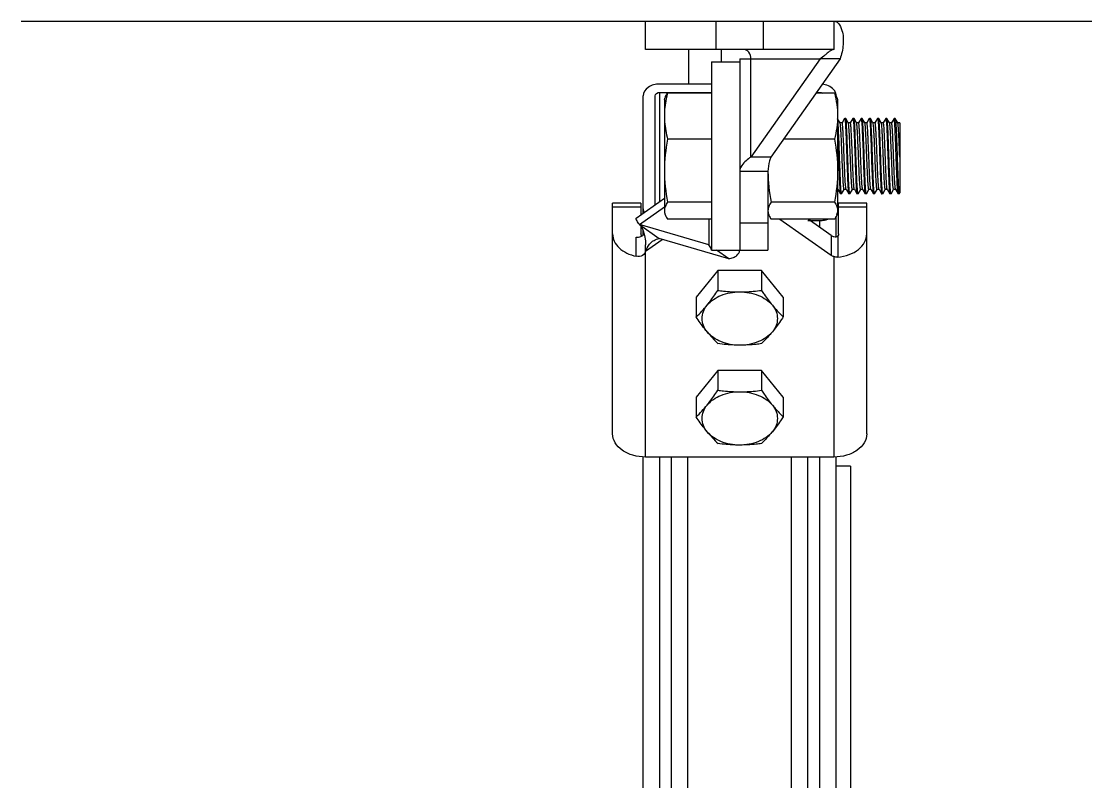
# Model space of a CAD drawing. Extents: x 12300 to 361047, y -1498650 to 1244242.
# Drawn here: x 266313 to 267122, y 112418 to 112996 of the extents above; entities that cross this region are included whole.
import ezdxf

# ---------------------------------------------------------------- set-up
doc = ezdxf.new("R2010")
doc.units = 0
doc.header["$LTSCALE"] = 1000
doc.header["$MEASUREMENT"] = 0
doc.layers.get('0').update_dxf_attribs({"color": 8, "linetype": 'CONTINUOUS'})
doc.layers.add('TEXT', color=3, linetype='CONTINUOUS')

# ---------------------------------------------------------------- blocks, each defined once
blk = doc.blocks.new('KZDJ')
at = {"layer": 'TEXT'}
blk.add_line((2419238.7, 265099.6), (2423190.5, 265099.6), dxfattribs=at)
at = {"layer": 'TEXT', "linetype": 'Continuous'}
for p, q in [((2419831.8, 265072.7), (2419831.8, 265099.6)), ((2419831.8, 265099.6), (2420010.6, 265099.6)), ((2419898.8, 265072.7), (2419898.8, 265099.6)), ((2419943.6, 265099.6), (2419943.6, 265072.7)), ((2420010.6, 265099.6), (2420010.6, 265072.7)), ((2420010.6, 265072.7), (2419831.8, 265072.7)), ((2419872.6, 265072.7), (2419872.6, 265040)), ((2419903.6, 265072.7), (2419903.6, 265061)), ((2419894.4, 265061), (2419894.4, 264882.1)), ((2419894.4, 265061), (2419921.2, 265061)), ((2419921.2, 265063.8), (2419921.2, 264882.1)), ((2419921.2, 265063.8), (2419997.5, 265063.8)), ((2419997.5, 265063.8), (2419931.7, 264970.6)), ((2419931.7, 264970.6), (2419931.7, 265063.8)), ((2420016.5, 265063.8), (2419950.6, 264970.6)), ((2420016.5, 265063.8), (2419997.5, 265063.8)), ((2419894.4, 265040), (2419845.2, 265040)), ((2419829.5, 264917.3), (2419829.5, 265028.9)), ((2419840.7, 264925.2), (2419840.7, 265028.9)), ((2419845.2, 264928.4), (2419845.2, 265032.1)), ((2419845.2, 265032.1), (2419894.4, 265032.1)), ((2419894.4, 265031.4), (2419852.7, 265031.4)), ((2420011.2, 265031.4), (2419993.6, 265031.4)), ((2419994.1, 265032.1), (2419997.2, 265032.1)), ((2419997.2, 265031.4), (2419997.2, 265032.1)), ((2419849.6, 265025.3), (2419850.4, 265027.2)), ((2419849.6, 265025.3), (2419849.6, 264917.9)), ((2420013.5, 265027.2), (2420014.2, 265025.3)), ((2420014.2, 265025.3), (2420014.2, 264917.9)), ((2420016.5, 265003.1), (2420014.2, 265007.1)), ((2420016.5, 265003), (2420016.5, 265003.1)), ((2420018.4, 265003.1), (2420016.5, 265003.1)), ((2420016.6, 265002.9), (2420016.5, 265003)), ((2420020.8, 265007.3), (2420018.4, 265003.1)), ((2420020.8, 265007.3), (2420020.9, 265007.4)), ((2420021.8, 265007.4), (2420020.9, 265007.4)), ((2420021.9, 265007.3), (2420021.8, 265007.4)), ((2420024.3, 265003.1), (2420021.9, 265007.3)), ((2420024.4, 265003), (2420024.3, 265003.1)), ((2420026.2, 265003.1), (2420024.3, 265003.1)), ((2420028.6, 265007.3), (2420026.2, 265003.1)), ((2420028.6, 265007.3), (2420028.7, 265007.4)), ((2420029.7, 265007.4), (2420028.7, 265007.4)), ((2420029.8, 265007.3), (2420029.7, 265007.4)), ((2420032.2, 265003.1), (2420029.8, 265007.3)), ((2420032.2, 265003), (2420032.2, 265003.1)), ((2420034.1, 265003.1), (2420032.2, 265003.1)), ((2420036.5, 265007.3), (2420034, 265003.1)), ((2420036.5, 265007.3), (2420036.5, 265007.4)), ((2420037.5, 265007.4), (2420036.5, 265007.4)), ((2420037.6, 265007.3), (2420037.5, 265007.4)), ((2420040, 265003.1), (2420037.6, 265007.3)), ((2420040, 265003), (2420040, 265003.1)), ((2420041.9, 265003.1), (2420040, 265003.1)), ((2420040.1, 265003), (2420040, 265003)), ((2420044.3, 265007.3), (2420041.9, 265003.1)), ((2420044.3, 265007.3), (2420044.4, 265007.4)), ((2420045.3, 265007.4), (2420044.4, 265007.4)), ((2420045.4, 265007.3), (2420045.3, 265007.4)), ((2420047.8, 265003.1), (2420045.4, 265007.3)), ((2420047.9, 265003), (2420047.8, 265003.1)), ((2420049.7, 265003.1), (2420047.8, 265003.1)), ((2420052.1, 265007.3), (2420049.7, 265003.1)), ((2420052.1, 265007.3), (2420052.2, 265007.4)), ((2420053.2, 265007.4), (2420052.2, 265007.4)), ((2420053.2, 265007.3), (2420053.2, 265007.4)), ((2420055.6, 265003.1), (2420053.2, 265007.3)), ((2420055.7, 265003), (2420055.6, 265003.1)), ((2420057.6, 265003.1), (2420055.6, 265003.1)), ((2420059.9, 265007.3), (2420057.5, 265003.1)), ((2420059.9, 265007.3), (2420060, 265007.4)), ((2420061, 265007.4), (2420060, 265007.4)), ((2420061.1, 265007.3), (2420061, 265007.4)), ((2420063.5, 265003.1), (2420061.1, 265007.3)), ((2420063.5, 265003), (2420063.5, 265003.1)), ((2420065.4, 265003.1), (2420063.5, 265003.1)), ((2420067.8, 265007.3), (2420065.3, 265003.1)), ((2420067.8, 265007.4), (2420067.8, 265007.3)), ((2420068.8, 265007.4), (2420067.8, 265007.4)), ((2420068.8, 265007.4), (2420068.9, 265007.3)), ((2420071.3, 265003.1), (2420068.9, 265007.3)), ((2420068.9, 265007.3), (2420068.9, 265007.2)), ((2420071.3, 265003), (2420071.3, 265003.1)), ((2420073.2, 265003.1), (2420071.3, 265003.1)), ((2420073.2, 265003.3), (2420073.2, 265003.1)), ((2420073.2, 265003.3), (2420073.2, 264936.7)), ((2420073.2, 265003.1), (2420073.2, 265003.1)), ((2419894.4, 264987.6), (2419852.7, 264987.6)), ((2420011.2, 264987.6), (2419962.7, 264987.6)), ((2419950.6, 264970.6), (2419931.7, 264970.6)), ((2419948, 264956.9), (2419921.2, 264956.9)), ((2419948, 264956.9), (2419948, 264882.1)), ((2420014.2, 264940.1), (2420014.5, 264940.1)), ((2420014.4, 264940.1), (2420014.5, 264940.1)), ((2420014.5, 264940.1), (2420016.9, 264935.9)), ((2420018, 264935.9), (2420020.4, 264940)), ((2420020.4, 264940.1), (2420022.3, 264940.1)), ((2420022.2, 264940.1), (2420022.2, 264940.2)), ((2420022.2, 264940.1), (2420022.3, 264940.1)), ((2420022.3, 264940.1), (2420024.7, 264935.9)), ((2420025.8, 264935.9), (2420028.2, 264940)), ((2420028.2, 264940.1), (2420030.1, 264940.1)), ((2420030.1, 264940.1), (2420032.5, 264935.9)), ((2420030.1, 264940.1), (2420030.1, 264940.1)), ((2420033.7, 264935.9), (2420036.1, 264940)), ((2420036, 264940.1), (2420037.9, 264940.1)), ((2420037.9, 264940.1), (2420040.4, 264935.9)), ((2420037.9, 264940.1), (2420037.9, 264940.1)), ((2420041.5, 264935.9), (2420043.9, 264940)), ((2420043.9, 264940.1), (2420045.8, 264940.1)), ((2420045.7, 264940.1), (2420045.8, 264940.1)), ((2420045.8, 264940.1), (2420048.2, 264935.9)), ((2420049.3, 264935.9), (2420051.7, 264940)), ((2420051.7, 264940.1), (2420053.6, 264940.1)), ((2420053.6, 264940.1), (2420056, 264935.9)), ((2420053.6, 264940.1), (2420053.6, 264940.1)), ((2420057.1, 264935.9), (2420059.5, 264940)), ((2420059.5, 264940.1), (2420061.4, 264940.1)), ((2420061.4, 264940.1), (2420061.1, 264941.1)), ((2420061.4, 264940.1), (2420063.8, 264935.9)), ((2420061.4, 264940.1), (2420061.4, 264940.1)), ((2420065, 264935.9), (2420067.4, 264940)), ((2420067.3, 264940.1), (2420069.2, 264940.1)), ((2420069.2, 264940.1), (2420071.7, 264935.9)), ((2420069.2, 264940.1), (2420069.2, 264940.1)), ((2419822.9, 264912.6), (2419849.6, 264931.5)), ((2419894.4, 264927.8), (2419852.7, 264927.8)), ((2420011.2, 264927.8), (2419951, 264927.8)), ((2420016.9, 264935.9), (2420017, 264935.8)), ((2420017.9, 264935.8), (2420017, 264935.8)), ((2420018, 264935.9), (2420017.9, 264935.8)), ((2420024.7, 264935.9), (2420024.8, 264935.8)), ((2420025.8, 264935.8), (2420024.8, 264935.8)), ((2420025.8, 264935.9), (2420025.8, 264935.8)), ((2420032.5, 264935.9), (2420032.6, 264935.8)), ((2420033.6, 264935.8), (2420032.6, 264935.8)), ((2420033.7, 264935.9), (2420033.6, 264935.8)), ((2420040.4, 264935.9), (2420040.4, 264935.8)), ((2420041.4, 264935.8), (2420040.4, 264935.8)), ((2420041.5, 264935.9), (2420041.4, 264935.8)), ((2420048.2, 264935.9), (2420048.3, 264935.8)), ((2420049.2, 264935.8), (2420048.3, 264935.8)), ((2420049.3, 264935.9), (2420049.2, 264935.8)), ((2420056, 264935.9), (2420056.1, 264935.8)), ((2420057.1, 264935.8), (2420056.1, 264935.8)), ((2420057.1, 264935.9), (2420057.1, 264935.8)), ((2420063.8, 264935.9), (2420063.9, 264935.8)), ((2420064.9, 264935.8), (2420063.9, 264935.8)), ((2420065, 264935.9), (2420064.9, 264935.8)), ((2420072.7, 264935.8), (2420071.7, 264935.8)), ((2420072.7, 264935.8), (2420072.8, 264935.9)), ((2420072.8, 264935.9), (2420073.2, 264936.7)), ((2419800.4, 264707.9), (2419800.4, 264926.9)), ((2419827.3, 264926.9), (2419800.4, 264926.9)), ((2419827.3, 264923), (2419800.4, 264923)), ((2419825.9, 264906.7), (2419849.6, 264923.5)), ((2419827.3, 264926.9), (2419827.3, 264915.7)), ((2419849.6, 264917.9), (2419850.4, 264915.9)), ((2419948, 264917.9), (2419948.7, 264915.9)), ((2420013.5, 264915.9), (2420014.2, 264917.9)), ((2420015.1, 264897.7), (2420015.1, 264926.9)), ((2420041.9, 264926.9), (2420015.1, 264926.9)), ((2420041.9, 264923), (2420015.1, 264923)), ((2420041.9, 264707.9), (2420041.9, 264926.9)), ((2419894.4, 264911.7), (2419852.7, 264911.7)), ((2419891.7, 264911.7), (2419891.7, 264887.4)), ((2419921.2, 264908.3), (2419948, 264908.3)), ((2420011.2, 264911.7), (2419951, 264911.7)), ((2419959.4, 264911.7), (2420008, 264877.4)), ((2419986, 264910.3), (2419997.2, 264910.3)), ((2420008, 264896.3), (2419986.2, 264911.7)), ((2419997.2, 264904), (2419997.2, 264910.3)), ((2420012.9, 264895.1), (2420012.9, 264914.5)), ((2419825.9, 264906.7), (2419844.8, 264893.3)), ((2419891.7, 264887.4), (2419825.9, 264906.7)), ((2419827.3, 264905.7), (2419827.3, 264897.7)), ((2419829.5, 264896.7), (2419829.5, 264900.6)), ((2419829.5, 264900.5), (2419830.7, 264896.1)), ((2419822.8, 264876.4), (2419822.8, 264894.5)), ((2419831.7, 264881.4), (2419847.5, 264892.5)), ((2419831.7, 264685.8), (2419831.7, 264887.4)), ((2419910.7, 264874), (2419844.8, 264893.3)), ((2420008, 264896.3), (2420008, 264877.4)), ((2420014.3, 264895.9), (2420014.3, 264875.7)), ((2419894.4, 264882.1), (2419948, 264882.1)), ((2419910.7, 264874), (2419899.1, 264882.1)), ((2420010.6, 264876.1), (2420010.6, 264685.8)), ((2419900.5, 264862.9), (2419879.9, 264837.6)), ((2419900.5, 264862.9), (2419900.5, 264844.1)), ((2419941.8, 264862.9), (2419900.5, 264862.9)), ((2419941.8, 264862.9), (2419941.8, 264844.1)), ((2419962.5, 264837.6), (2419941.8, 264862.9)), ((2419879.9, 264837.6), (2419879.9, 264818.8)), ((2419962.5, 264837.6), (2419962.5, 264818.8)), ((2419900.5, 264768), (2419879.9, 264742.7)), ((2419900.5, 264768), (2419900.5, 264749.2)), ((2419941.8, 264768), (2419900.5, 264768)), ((2419941.8, 264768), (2419941.8, 264749.2)), ((2419962.5, 264742.7), (2419941.8, 264768)), ((2419879.9, 264742.7), (2419879.9, 264723.9)), ((2419962.5, 264742.7), (2419962.5, 264723.9)), ((2419829.5, 263665.4), (2419829.5, 264685.8)), ((2420010.6, 264685.8), (2419831.7, 264685.8)), ((2419845.2, 263665), (2419845.2, 264685.8)), ((2419856.3, 263665), (2419856.3, 264685.8)), ((2419872, 263665), (2419872, 264685.8)), ((2419970.4, 263665), (2419970.4, 264685.8)), ((2419986, 263665), (2419986, 264685.8)), ((2419997.2, 263665), (2419997.2, 264685.8)), ((2420012.9, 263665.4), (2420012.9, 264685.8)), ((2420026.3, 264677), (2420012.9, 264677)), ((2420026.3, 264677), (2420026.3, 263697.4))]:
    blk.add_line(p, q, dxfattribs=at)
for points in [[(2419827.5, 264905.5), (2419828.2, 264904.1), (2419829.5, 264900.5)], [(2419830.7, 264896.1), (2419831.6, 264891.1), (2419831.7, 264887.4)]]:
    blk.add_lwpolyline(points, dxfattribs=at)
for centre, radius, start, end in [((2420004.3, 265028.7), 8.55, 17.8947, 22.1691), ((2419859.3, 264931.7), 41.7, 215.5714, 216.7651), ((2419823.6, 264904.5), 9.84, 292.244, 297.8329), ((2419823.8, 264903.9), 9.26, 297.8753, 299.7704), ((2419790.3, 264911.5), 128.9, 313.9914, 320.7735), ((2419990.1, 264886.2), 128.9, 219.2265, 226.0086), ((2419790.3, 264816.7), 128.9, 313.9914, 320.7735), ((2419990.1, 264791.4), 128.9, 219.2265, 226.0086)]:
    blk.add_arc(centre, radius, start, end, dxfattribs=at)
for points, knots in [([(2420010.6, 265099.6), (2420015.1, 265099.6), (2420018.8, 265091.4), (2420019.7, 265083.5), (2420019.5, 265074.8), (2420018, 265068.2), (2420016.5, 265063.8)], [0, 0, 0, 0, 0.34128, 0.481725, 0.640517, 1, 1, 1, 1]), ([(2419931.7, 265063.8), (2419931.7, 265066), (2419930.8, 265070.1), (2419927.1, 265072.7), (2419925.3, 265072.7)], [0, 0, 0, 0, 0.55976, 1, 1, 1, 1]), ([(2420010.6, 265072.7), (2420009.5, 265072.7), (2420006.7, 265071.4), (2420004.6, 265069.5), (2420003.3, 265068.4)], [0, 0, 0, 0, 0.400704, 1, 1, 1, 1]), ([(2420003.3, 265068.4), (2420002.9, 265068), (2420001, 265066.4), (2419999.1, 265064.9), (2419997.5, 265063.8)], [0, 0, 0, 0, 0.226541, 1, 1, 1, 1]), ([(2419845.2, 265040), (2419841.3, 265040), (2419834.2, 265038.5), (2419829.5, 265031.9), (2419829.5, 265028.9)], [0, 0, 0, 0, 0.559767, 1, 1, 1, 1]), ([(2420012.2, 265032), (2420011.8, 265033), (2420008.9, 265037.4), (2420003.5, 265039.4), (2419999.5, 265039.8)], [0, 0, 0, 0, 0.221061, 1, 1, 1, 1]), ([(2419852.7, 265031.4), (2419852.2, 265029.6), (2419850.5, 265022.5), (2419849.6, 265015.1), (2419849.6, 265009.5)], [0, 0, 0, 0, 0.252048, 1, 1, 1, 1]), ([(2419850.3, 265027.2), (2419850.5, 265027.5), (2419851.1, 265029), (2419851.9, 265030.4), (2419852.7, 265031.4)], [0, 0, 0, 0, 0.238306, 1, 1, 1, 1]), ([(2420013.5, 265027.2), (2420013.4, 265027.5), (2420012.8, 265029), (2420011.9, 265030.4), (2420011.2, 265031.4)], [0, 0, 0, 0, 0.238306, 1, 1, 1, 1]), ([(2420011.2, 265031.4), (2420012.1, 265027.9), (2420013.6, 265020.6), (2420014.2, 265013.2), (2420014.2, 265009.5)], [0, 0, 0, 0, 0.502209, 1, 1, 1, 1]), ([(2420012.9, 265028.9), (2420012.9, 265029.3), (2420012.8, 265030.1), (2420012.6, 265031), (2420012.5, 265031.4)], [0, 0, 0, 0, 0.496614, 1, 1, 1, 1]), ([(2419849.6, 265009.5), (2419849.6, 265007.7), (2419849.9, 265000.3), (2419851.3, 264993), (2419852.7, 264987.6)], [0, 0, 0, 0, 0.248826, 1, 1, 1, 1]), ([(2420014.2, 265009.5), (2420014.2, 265005.9), (2420013.6, 264998.5), (2420012.1, 264991.2), (2420011.2, 264987.6)], [0, 0, 0, 0, 0.497791, 1, 1, 1, 1]), ([(2420017, 264946.3), (2420016.7, 264952), (2420016.4, 264960.9), (2420015.9, 264973.1), (2420015.6, 264982.5), (2420015.3, 264991.1), (2420014.9, 264998.2), (2420014.7, 265003), (2420014.4, 265005.7), (2420014.3, 265006.6), (2420014.2, 265007)], [0, 0, 0, 0, 0.280313, 0.441626, 0.601058, 0.746568, 0.867171, 0.953784, 0.982215, 1, 1, 1, 1]), ([(2420020.4, 264940.1), (2420020.3, 264940.1), (2420020.2, 264940.3), (2420020.1, 264940.7), (2420020, 264941.4), (2420019.9, 264942.4), (2420019.8, 264943.6), (2420019.6, 264945.7), (2420019.4, 264948.9), (2420019.2, 264953.4), (2420019, 264958.4), (2420018.7, 264964), (2420018.5, 264969.8), (2420018.3, 264975.7), (2420018, 264981.4), (2420017.8, 264986.8), (2420017.6, 264991.6), (2420017.3, 264995.7), (2420017.1, 264999), (2420016.9, 265001.3), (2420016.7, 265002.5), (2420016.6, 265002.9)], [0, 0, 0, 0, 0.002911, 0.009851, 0.021077, 0.036552, 0.056152, 0.079719, 0.137881, 0.208992, 0.29053, 0.379595, 0.473019, 0.567477, 0.659607, 0.74613, 0.82397, 0.89036, 0.94295, 0.979899, 1, 1, 1, 1]), ([(2420022.2, 264940.2), (2420022.1, 264940.6), (2420021.9, 264941.7), (2420021.7, 264944), (2420021.5, 264947.2), (2420021.2, 264951.3), (2420021, 264956.1), (2420020.8, 264961.5), (2420020.5, 264967.3), (2420020.3, 264973.2), (2420020.1, 264979), (2420019.9, 264984.6), (2420019.6, 264989.7), (2420019.4, 264994.2), (2420019.2, 264997.4), (2420019, 264999.5), (2420018.9, 265000.8), (2420018.8, 265001.7), (2420018.7, 265002.5), (2420018.6, 265002.9), (2420018.5, 265003.1), (2420018.4, 265003.1)], [0, 0, 0, 0, 0.018814, 0.054691, 0.106467, 0.172314, 0.249877, 0.336373, 0.428694, 0.52352, 0.617441, 0.707082, 0.789219, 0.860904, 0.919566, 0.943342, 0.96312, 0.978736, 0.990065, 0.997067, 1, 1, 1, 1]), ([(2420020.9, 265007.4), (2420020.9, 265007.4), (2420021, 265007.2), (2420021.1, 265006.9), (2420021.2, 265006.4), (2420021.3, 265005.4), (2420021.5, 265003.7), (2420021.6, 265001.1), (2420021.8, 264997.9), (2420022, 264994.1), (2420022.2, 264989.9), (2420022.4, 264983.5), (2420022.7, 264975), (2420023.1, 264964.8), (2420023.4, 264955.2), (2420023.7, 264949.1), (2420023.8, 264946.3)], [0, 0, 0, 0, 0.00218, 0.007156, 0.015174, 0.026244, 0.057342, 0.099842, 0.152844, 0.215209, 0.285592, 0.362474, 0.528996, 0.700446, 0.862075, 1, 1, 1, 1]), ([(2420024.8, 264946.3), (2420024.6, 264949), (2420024.4, 264955), (2420024.1, 264964.3), (2420023.7, 264974.2), (2420023.4, 264983.9), (2420023.1, 264991.5), (2420022.8, 264996.9), (2420022.7, 265000.2), (2420022.5, 265002.9), (2420022.3, 265005), (2420022.1, 265006.4), (2420022, 265007.1), (2420021.9, 265007.3)], [0, 0, 0, 0, 0.134252, 0.291372, 0.458537, 0.622096, 0.768683, 0.831794, 0.886343, 0.931217, 0.965509, 0.98855, 1, 1, 1, 1]), ([(2420028.2, 264940.1), (2420028.1, 264940.1), (2420028, 264940.3), (2420027.9, 264940.7), (2420027.8, 264941.5), (2420027.7, 264942.4), (2420027.6, 264943.7), (2420027.4, 264945.9), (2420027.2, 264949.2), (2420027, 264953.7), (2420026.8, 264958.9), (2420026.5, 264964.6), (2420026.3, 264970.5), (2420026.1, 264976.5), (2420025.8, 264982.3), (2420025.6, 264987.7), (2420025.4, 264992.4), (2420025.1, 264996.5), (2420024.9, 264999.6), (2420024.7, 265001.6), (2420024.5, 265002.6), (2420024.4, 265002.9), (2420024.4, 265003)], [0, 0, 0, 0, 0.002979, 0.01011, 0.021658, 0.037569, 0.057721, 0.081935, 0.141647, 0.214533, 0.297928, 0.388772, 0.483731, 0.57932, 0.672029, 0.758454, 0.835426, 0.900125, 0.95019, 0.983823, 0.99411, 1, 1, 1, 1]), ([(2420030.1, 264940.1), (2420030, 264940.2), (2420029.9, 264940.6), (2420029.7, 264941.6), (2420029.6, 264943.6), (2420029.3, 264946.7), (2420029.1, 264950.7), (2420028.9, 264955.5), (2420028.6, 264960.9), (2420028.4, 264966.7), (2420028.2, 264972.7), (2420027.9, 264978.6), (2420027.7, 264984.2), (2420027.5, 264989.4), (2420027.2, 264994), (2420027, 264997.3), (2420026.9, 264999.5), (2420026.7, 265000.7), (2420026.6, 265001.7), (2420026.5, 265002.5), (2420026.4, 265002.9), (2420026.3, 265003.1), (2420026.2, 265003.1)], [0, 0, 0, 0, 0.005873, 0.016149, 0.049758, 0.099805, 0.164491, 0.241456, 0.327881, 0.420594, 0.516191, 0.611162, 0.702019, 0.785427, 0.858327, 0.918049, 0.942268, 0.962424, 0.978339, 0.989888, 0.997021, 1, 1, 1, 1]), ([(2420028.7, 265007.4), (2420028.7, 265007.4), (2420028.8, 265007.2), (2420028.9, 265006.9), (2420029, 265006.4), (2420029.1, 265005.4), (2420029.3, 265003.7), (2420029.5, 265001.1), (2420029.6, 264997.9), (2420029.8, 264994.1), (2420030, 264989.9), (2420030.2, 264983.5), (2420030.5, 264975), (2420030.9, 264964.8), (2420031.2, 264955.2), (2420031.5, 264949.1), (2420031.6, 264946.3)], [0, 0, 0, 0, 0.002174, 0.007143, 0.015154, 0.026218, 0.057307, 0.099799, 0.152794, 0.215155, 0.285537, 0.362422, 0.52895, 0.70041, 0.86206, 1, 1, 1, 1]), ([(2420032.6, 264946.3), (2420032.5, 264949), (2420032.2, 264955), (2420031.9, 264964.3), (2420031.5, 264974.2), (2420031.2, 264983.9), (2420030.9, 264991.5), (2420030.7, 264996.9), (2420030.5, 265000.2), (2420030.3, 265002.9), (2420030.2, 265005), (2420030, 265006.4), (2420029.9, 265007.1), (2420029.8, 265007.3)], [0, 0, 0, 0, 0.134248, 0.291362, 0.458527, 0.622086, 0.768676, 0.831791, 0.886342, 0.931217, 0.965509, 0.988549, 1, 1, 1, 1]), ([(2420036, 264940.1), (2420036, 264940.1), (2420035.9, 264940.3), (2420035.8, 264940.7), (2420035.6, 264941.5), (2420035.5, 264942.4), (2420035.4, 264943.7), (2420035.3, 264945.9), (2420035, 264949.2), (2420034.8, 264953.7), (2420034.6, 264958.9), (2420034.3, 264964.6), (2420034.1, 264970.5), (2420033.9, 264976.5), (2420033.6, 264982.3), (2420033.4, 264987.7), (2420033.2, 264992.4), (2420032.9, 264996.5), (2420032.7, 264999.6), (2420032.5, 265001.6), (2420032.3, 265002.6), (2420032.3, 265002.9), (2420032.2, 265003)], [0, 0, 0, 0, 0.002978, 0.01011, 0.021657, 0.037569, 0.057721, 0.081935, 0.141646, 0.214533, 0.297927, 0.388772, 0.483732, 0.579321, 0.67203, 0.758455, 0.835427, 0.900125, 0.95019, 0.983823, 0.994113, 1, 1, 1, 1]), ([(2420037.9, 264940.1), (2420037.8, 264940.2), (2420037.8, 264940.6), (2420037.6, 264941.6), (2420037.4, 264943.6), (2420037.2, 264946.7), (2420036.9, 264950.7), (2420036.7, 264955.5), (2420036.5, 264960.9), (2420036.2, 264966.7), (2420036, 264972.7), (2420035.8, 264978.6), (2420035.5, 264984.2), (2420035.3, 264989.4), (2420035.1, 264994), (2420034.8, 264997.3), (2420034.7, 264999.5), (2420034.6, 265000.7), (2420034.5, 265001.7), (2420034.3, 265002.5), (2420034.2, 265002.9), (2420034.1, 265003.1), (2420034.1, 265003.1)], [0, 0, 0, 0, 0.005876, 0.016149, 0.049759, 0.099805, 0.164492, 0.241457, 0.327882, 0.420595, 0.516191, 0.611162, 0.702019, 0.785427, 0.858326, 0.918049, 0.942268, 0.962424, 0.978338, 0.989888, 0.99702, 1, 1, 1, 1]), ([(2420036.5, 265007.4), (2420036.6, 265007.4), (2420036.7, 265007.2), (2420036.7, 265006.9), (2420036.8, 265006.4), (2420036.9, 265005.4), (2420037.1, 265003.7), (2420037.3, 265001.1), (2420037.5, 264997.9), (2420037.6, 264994.1), (2420037.8, 264989.9), (2420038.1, 264983.5), (2420038.4, 264975), (2420038.7, 264964.8), (2420039.1, 264955.2), (2420039.3, 264949.1), (2420039.5, 264946.3)], [0, 0, 0, 0, 0.002175, 0.007145, 0.015158, 0.026223, 0.057313, 0.099807, 0.152805, 0.215171, 0.285555, 0.36244, 0.528965, 0.700426, 0.862068, 1, 1, 1, 1]), ([(2420040.4, 264946.3), (2420040.3, 264949), (2420040.1, 264955), (2420039.7, 264964.3), (2420039.4, 264974.2), (2420039, 264983.9), (2420038.7, 264991.5), (2420038.5, 264996.9), (2420038.3, 265000.2), (2420038.1, 265002.9), (2420038, 265005), (2420037.8, 265006.4), (2420037.7, 265007.1), (2420037.6, 265007.3)], [0, 0, 0, 0, 0.134249, 0.291369, 0.458531, 0.622086, 0.768675, 0.831789, 0.886339, 0.931214, 0.965507, 0.988549, 1, 1, 1, 1]), ([(2420043.9, 264940.1), (2420043.8, 264940.1), (2420043.7, 264940.3), (2420043.6, 264940.7), (2420043.5, 264941.4), (2420043.4, 264942.4), (2420043.3, 264943.7), (2420043.1, 264945.8), (2420042.9, 264949), (2420042.7, 264953.5), (2420042.4, 264958.6), (2420042.2, 264964.2), (2420042, 264970.1), (2420041.7, 264976), (2420041.5, 264981.8), (2420041.3, 264987.2), (2420041, 264992), (2420040.8, 264996.1), (2420040.6, 264999.3), (2420040.3, 265001.5), (2420040.2, 265002.6), (2420040.1, 265003)], [0, 0, 0, 0, 0.00294, 0.009963, 0.021326, 0.036989, 0.056826, 0.080671, 0.139499, 0.211374, 0.29371, 0.383542, 0.477628, 0.572576, 0.664959, 0.751445, 0.828916, 0.894583, 0.946089, 0.981611, 1, 1, 1, 1]), ([(2420045.7, 264940.3), (2420045.5, 264940.7), (2420045.4, 264941.9), (2420045.1, 264944.2), (2420044.9, 264947.5), (2420044.7, 264951.6), (2420044.5, 264956.5), (2420044.2, 264961.9), (2420044, 264967.6), (2420043.8, 264973.5), (2420043.5, 264979.3), (2420043.3, 264984.8), (2420043.1, 264989.9), (2420042.9, 264994.3), (2420042.7, 264997.5), (2420042.5, 264999.6), (2420042.4, 265000.8), (2420042.3, 265001.8), (2420042.2, 265002.5), (2420042.1, 265002.9), (2420042, 265003.1), (2420041.9, 265003.1)], [0, 0, 0, 0, 0.020522, 0.05782, 0.110674, 0.177241, 0.25517, 0.341702, 0.433769, 0.528107, 0.621369, 0.710247, 0.791589, 0.862513, 0.920514, 0.944012, 0.963555, 0.978984, 0.990176, 0.997096, 1, 1, 1, 1]), ([(2420044.4, 265007.4), (2420044.4, 265007.4), (2420044.5, 265007.2), (2420044.5, 265006.9), (2420044.6, 265006.4), (2420044.8, 265005.4), (2420044.9, 265003.7), (2420045.1, 265001.1), (2420045.3, 264997.9), (2420045.5, 264994.1), (2420045.6, 264989.9), (2420045.9, 264983.5), (2420046.2, 264975), (2420046.5, 264964.8), (2420046.9, 264955.2), (2420047.1, 264949.1), (2420047.3, 264946.3)], [0, 0, 0, 0, 0.002179, 0.007154, 0.015171, 0.02624, 0.057337, 0.099835, 0.152836, 0.215199, 0.285581, 0.362463, 0.528986, 0.700438, 0.862072, 1, 1, 1, 1]), ([(2420048.3, 264946.3), (2420048.1, 264949), (2420047.9, 264955), (2420047.5, 264964.3), (2420047.2, 264974.2), (2420046.9, 264983.9), (2420046.6, 264991.5), (2420046.3, 264996.9), (2420046.1, 265000.2), (2420046, 265002.9), (2420045.8, 265005), (2420045.6, 265006.4), (2420045.5, 265007.1), (2420045.4, 265007.3)], [0, 0, 0, 0, 0.134251, 0.29137, 0.458536, 0.622096, 0.768683, 0.831794, 0.886344, 0.931218, 0.96551, 0.98855, 1, 1, 1, 1]), ([(2420051.7, 264940.1), (2420051.6, 264940.1), (2420051.5, 264940.3), (2420051.4, 264940.7), (2420051.3, 264941.5), (2420051.2, 264942.4), (2420051.1, 264943.7), (2420050.9, 264945.9), (2420050.7, 264949.2), (2420050.5, 264953.7), (2420050.2, 264958.9), (2420050, 264964.6), (2420049.8, 264970.5), (2420049.5, 264976.5), (2420049.3, 264982.3), (2420049.1, 264987.7), (2420048.8, 264992.4), (2420048.6, 264996.5), (2420048.4, 264999.6), (2420048.2, 265001.6), (2420048, 265002.6), (2420047.9, 265002.9), (2420047.9, 265003)], [0, 0, 0, 0, 0.002979, 0.01011, 0.021658, 0.037569, 0.057721, 0.081935, 0.141647, 0.214533, 0.297928, 0.388772, 0.483732, 0.57932, 0.672029, 0.758455, 0.835426, 0.900125, 0.95019, 0.983823, 0.994111, 1, 1, 1, 1]), ([(2420053.6, 264940.1), (2420053.5, 264940.2), (2420053.4, 264940.6), (2420053.2, 264941.6), (2420053, 264943.6), (2420052.8, 264946.7), (2420052.6, 264950.7), (2420052.3, 264955.5), (2420052.1, 264960.9), (2420051.9, 264966.7), (2420051.6, 264972.7), (2420051.4, 264978.6), (2420051.2, 264984.2), (2420050.9, 264989.4), (2420050.7, 264994), (2420050.5, 264997.3), (2420050.3, 264999.5), (2420050.2, 265000.7), (2420050.1, 265001.7), (2420050, 265002.5), (2420049.9, 265002.9), (2420049.8, 265003.1), (2420049.7, 265003.1)], [0, 0, 0, 0, 0.005874, 0.016149, 0.049759, 0.099805, 0.164491, 0.241457, 0.327881, 0.420594, 0.516191, 0.611162, 0.702019, 0.785427, 0.858327, 0.918049, 0.942268, 0.962424, 0.978338, 0.989888, 0.997021, 1, 1, 1, 1]), ([(2420052.2, 265007.4), (2420052.2, 265007.4), (2420052.3, 265007.2), (2420052.4, 265006.9), (2420052.5, 265006.4), (2420052.6, 265005.4), (2420052.8, 265003.7), (2420052.9, 265001.1), (2420053.1, 264997.9), (2420053.3, 264994.1), (2420053.5, 264989.9), (2420053.7, 264983.5), (2420054, 264975), (2420054.4, 264964.8), (2420054.7, 264955.2), (2420055, 264949.1), (2420055.1, 264946.3)], [0, 0, 0, 0, 0.002173, 0.00714, 0.01515, 0.026213, 0.0573, 0.09979, 0.152784, 0.215145, 0.285528, 0.362414, 0.528942, 0.700406, 0.862059, 1, 1, 1, 1]), ([(2420056.1, 264946.3), (2420056, 264949), (2420055.7, 264955), (2420055.4, 264964.3), (2420055, 264974.2), (2420054.7, 264983.9), (2420054.4, 264991.5), (2420054.1, 264996.9), (2420054, 265000.2), (2420053.8, 265002.9), (2420053.6, 265005), (2420053.4, 265006.4), (2420053.3, 265007.1), (2420053.2, 265007.3)], [0, 0, 0, 0, 0.134247, 0.291362, 0.458526, 0.622082, 0.768672, 0.831787, 0.88634, 0.931215, 0.965508, 0.988549, 1, 1, 1, 1]), ([(2420059.2, 264941.1), (2420058.9, 264942.6), (2420058.7, 264946.8), (2420058.3, 264954.3), (2420057.9, 264963.9), (2420057.4, 264974.4), (2420057.1, 264983.2), (2420056.8, 264989.8), (2420056.6, 264993.9), (2420056.4, 264997.4), (2420056.2, 265000.1), (2420056, 265001.8), (2420055.8, 265002.7), (2420055.7, 265002.9), (2420055.7, 265003)], [0, 0, 0, 0, 0.074943, 0.200842, 0.362373, 0.539776, 0.711331, 0.788253, 0.85604, 0.912609, 0.95623, 0.985597, 0.994677, 1, 1, 1, 1]), ([(2420061.1, 264941.1), (2420060.9, 264942.7), (2420060.6, 264947), (2420060.2, 264954.7), (2420059.8, 264964.6), (2420059.4, 264973.7), (2420059.1, 264981.1), (2420058.9, 264986.2), (2420058.7, 264990.9), (2420058.5, 264995), (2420058.3, 264998.3), (2420058.1, 265000.6), (2420057.9, 265001.9), (2420057.8, 265002.5), (2420057.7, 265002.9), (2420057.6, 265003.1), (2420057.6, 265003.1)], [0, 0, 0, 0, 0.077318, 0.207666, 0.3744, 0.556123, 0.645307, 0.729501, 0.805982, 0.872279, 0.926255, 0.966184, 0.980475, 0.990844, 0.997262, 1, 1, 1, 1]), ([(2420060, 265007.4), (2420060, 265007.4), (2420060.1, 265007.2), (2420060.2, 265006.9), (2420060.3, 265006.4), (2420060.4, 265005.4), (2420060.6, 265003.7), (2420060.8, 265001.1), (2420060.9, 264997.9), (2420061.1, 264994.1), (2420061.3, 264989.9), (2420061.5, 264983.5), (2420061.8, 264975), (2420062.2, 264964.8), (2420062.5, 264955.2), (2420062.8, 264949.1), (2420062.9, 264946.3)], [0, 0, 0, 0, 0.002177, 0.007149, 0.015163, 0.02623, 0.057323, 0.099818, 0.152818, 0.215183, 0.285568, 0.362452, 0.528976, 0.700434, 0.862071, 1, 1, 1, 1]), ([(2420063.9, 264946.3), (2420063.8, 264949), (2420063.5, 264955), (2420063.2, 264964.3), (2420062.8, 264974.2), (2420062.5, 264983.9), (2420062.2, 264991.5), (2420062, 264996.9), (2420061.8, 265000.2), (2420061.6, 265002.9), (2420061.5, 265005), (2420061.3, 265006.4), (2420061.2, 265007.1), (2420061.1, 265007.3)], [0, 0, 0, 0, 0.134252, 0.291372, 0.458534, 0.62209, 0.768678, 0.831791, 0.88634, 0.931215, 0.965508, 0.988549, 1, 1, 1, 1]), ([(2420067.3, 264940.1), (2420067.3, 264940.1), (2420067.2, 264940.3), (2420067.1, 264940.7), (2420067, 264941.5), (2420066.8, 264942.4), (2420066.7, 264943.7), (2420066.6, 264945.9), (2420066.4, 264949.2), (2420066.1, 264953.7), (2420065.9, 264958.9), (2420065.7, 264964.6), (2420065.4, 264970.5), (2420065.2, 264976.5), (2420064.9, 264982.3), (2420064.7, 264987.7), (2420064.5, 264992.4), (2420064.3, 264996.5), (2420064, 264999.6), (2420063.8, 265001.6), (2420063.7, 265002.6), (2420063.6, 265002.9), (2420063.5, 265003)], [0, 0, 0, 0, 0.002979, 0.01011, 0.021658, 0.037569, 0.057721, 0.081935, 0.141647, 0.214533, 0.297928, 0.388772, 0.483731, 0.57932, 0.672029, 0.758454, 0.835426, 0.900125, 0.95019, 0.983823, 0.99411, 1, 1, 1, 1]), ([(2420069.2, 264940.1), (2420069.1, 264940.2), (2420069.1, 264940.6), (2420068.9, 264941.6), (2420068.7, 264943.6), (2420068.5, 264946.7), (2420068.2, 264950.7), (2420068, 264955.5), (2420067.8, 264960.9), (2420067.5, 264966.7), (2420067.3, 264972.7), (2420067.1, 264978.6), (2420066.8, 264984.2), (2420066.6, 264989.4), (2420066.4, 264994), (2420066.2, 264997.3), (2420066, 264999.5), (2420065.9, 265000.7), (2420065.8, 265001.7), (2420065.6, 265002.5), (2420065.5, 265002.9), (2420065.4, 265003.1), (2420065.4, 265003.1)], [0, 0, 0, 0, 0.005876, 0.016149, 0.049759, 0.099805, 0.164492, 0.241457, 0.327882, 0.420595, 0.516192, 0.611162, 0.702019, 0.785427, 0.858326, 0.918049, 0.942268, 0.962424, 0.978338, 0.989888, 0.99702, 1, 1, 1, 1]), ([(2420071.7, 264935.9), (2420071.6, 264936), (2420071.5, 264936.4), (2420071.4, 264937.1), (2420071.3, 264938.1), (2420071.1, 264940), (2420070.9, 264943.2), (2420070.7, 264947.8), (2420070.5, 264953.2), (2420070.2, 264959.3), (2420070, 264965.9), (2420069.7, 264972.7), (2420069.5, 264979.4), (2420069.3, 264985.8), (2420069, 264991.8), (2420068.8, 264997), (2420068.6, 265000.7), (2420068.4, 265003.2), (2420068.3, 265004.6), (2420068.2, 265005.8), (2420068.1, 265006.6), (2420068, 265007.1), (2420067.9, 265007.4), (2420067.8, 265007.4)], [0, 0, 0, 0, 0.005461, 0.015369, 0.029712, 0.048378, 0.097984, 0.162392, 0.239234, 0.32568, 0.418537, 0.514379, 0.609666, 0.700878, 0.784648, 0.857887, 0.917894, 0.942228, 0.962473, 0.978452, 0.990029, 0.997146, 1, 1, 1, 1]), ([(2420068.9, 265007.2), (2420069, 265007.1), (2420069.1, 265006.7), (2420069.2, 265005.5), (2420069.4, 265003.2), (2420069.7, 264999.6), (2420069.9, 264995), (2420070.1, 264989.5), (2420070.3, 264983.4), (2420070.6, 264976.8), (2420070.8, 264970.1), (2420071, 264963.4), (2420071.3, 264957), (2420071.5, 264951.2), (2420071.7, 264946.1), (2420071.9, 264942.4), (2420072.1, 264939.9), (2420072.2, 264938.5), (2420072.3, 264937.4), (2420072.5, 264936.5), (2420072.6, 264936.1), (2420072.7, 264935.8), (2420072.7, 264935.8)], [0, 0, 0, 0, 0.006475, 0.017345, 0.052019, 0.102898, 0.168161, 0.245445, 0.331943, 0.424513, 0.519786, 0.6143, 0.704615, 0.787448, 0.85979, 0.919015, 0.943021, 0.962988, 0.978745, 0.990161, 0.99718, 1, 1, 1, 1]), ([(2420073.2, 264970.7), (2420073.1, 264974.6), (2420072.9, 264980.4), (2420072.5, 264987.7), (2420072.3, 264992.5), (2420072.1, 264996.5), (2420071.8, 264999.6), (2420071.7, 265001.6), (2420071.5, 265002.6), (2420071.4, 265002.9), (2420071.3, 265003)], [0, 0, 0, 0, 0.365048, 0.532447, 0.681469, 0.806694, 0.90358, 0.968671, 0.988591, 1, 1, 1, 1]), ([(2420014.2, 264992.9), (2420014.4, 264989.1), (2420015, 264973.6), (2420015.4, 264958), (2420016, 264946.3)], [0, 0, 0, 0, 0.243471, 1, 1, 1, 1]), ([(2419931.7, 264970.6), (2419930.1, 264969.6), (2419925.6, 264966.2), (2419921.2, 264960.9), (2419921.2, 264956.9)], [0, 0, 0, 0, 0.32007, 1, 1, 1, 1]), ([(2419950.6, 264970.6), (2419950.2, 264969.5), (2419948.8, 264965.1), (2419948, 264960.4), (2419948, 264956.9)], [0, 0, 0, 0, 0.257441, 1, 1, 1, 1]), ([(2420014.4, 264940.1), (2420014.4, 264940.2), (2420014.3, 264940.4), (2420014.2, 264940.7), (2420014.2, 264941)], [0, 0, 0, 0, 0.15445, 1, 1, 1, 1]), ([(2420016, 264946.3), (2420016, 264944.9), (2420016.2, 264942.5), (2420016.4, 264939.6), (2420016.5, 264937.9), (2420016.6, 264936.9), (2420016.7, 264936.3), (2420016.8, 264936), (2420016.9, 264935.9)], [0, 0, 0, 0, 0.396699, 0.701381, 0.816026, 0.904317, 0.965635, 1, 1, 1, 1]), ([(2420017.9, 264935.8), (2420017.9, 264935.8), (2420017.8, 264936.1), (2420017.7, 264936.6), (2420017.5, 264937.5), (2420017.4, 264938.6), (2420017.3, 264940.1), (2420017.1, 264942.7), (2420017, 264944.8), (2420017, 264946.3)], [0, 0, 0, 0, 0.020032, 0.070193, 0.151802, 0.264388, 0.406949, 0.578205, 1, 1, 1, 1]), ([(2420023.8, 264946.3), (2420023.9, 264944.9), (2420024, 264942.5), (2420024.2, 264939.6), (2420024.4, 264937.9), (2420024.5, 264936.9), (2420024.6, 264936.3), (2420024.7, 264936), (2420024.7, 264935.9)], [0, 0, 0, 0, 0.396703, 0.701378, 0.816024, 0.904313, 0.965634, 1, 1, 1, 1]), ([(2420025.8, 264935.8), (2420025.7, 264935.8), (2420025.6, 264936.1), (2420025.5, 264936.6), (2420025.4, 264937.5), (2420025.3, 264938.6), (2420025.1, 264940.1), (2420025, 264942.7), (2420024.9, 264944.8), (2420024.8, 264946.3)], [0, 0, 0, 0, 0.019992, 0.070121, 0.15171, 0.264292, 0.406859, 0.578131, 1, 1, 1, 1]), ([(2420031.6, 264946.3), (2420031.7, 264944.9), (2420031.8, 264942.5), (2420032, 264939.6), (2420032.2, 264937.9), (2420032.3, 264936.9), (2420032.4, 264936.3), (2420032.5, 264936), (2420032.5, 264935.9)], [0, 0, 0, 0, 0.396697, 0.701376, 0.816023, 0.904315, 0.965634, 1, 1, 1, 1]), ([(2420033.6, 264935.8), (2420033.5, 264935.8), (2420033.4, 264936.1), (2420033.3, 264936.6), (2420033.2, 264937.5), (2420033.1, 264938.6), (2420033, 264940.1), (2420032.8, 264942.7), (2420032.7, 264944.8), (2420032.6, 264946.3)], [0, 0, 0, 0, 0.020046, 0.070224, 0.151839, 0.264427, 0.406984, 0.57823, 1, 1, 1, 1]), ([(2420039.5, 264946.3), (2420039.5, 264944.9), (2420039.7, 264942.5), (2420039.8, 264939.6), (2420040, 264937.9), (2420040.1, 264936.9), (2420040.2, 264936.3), (2420040.3, 264936), (2420040.4, 264935.9)], [0, 0, 0, 0, 0.3967, 0.70138, 0.816026, 0.904316, 0.965635, 1, 1, 1, 1]), ([(2420041.4, 264935.8), (2420041.3, 264935.8), (2420041.2, 264936.1), (2420041.1, 264936.6), (2420041, 264937.5), (2420040.9, 264938.6), (2420040.8, 264940.1), (2420040.6, 264942.7), (2420040.5, 264944.8), (2420040.4, 264946.3)], [0, 0, 0, 0, 0.020019, 0.070169, 0.151771, 0.264355, 0.406918, 0.57818, 1, 1, 1, 1]), ([(2420047.3, 264946.3), (2420047.4, 264944.9), (2420047.5, 264942.5), (2420047.7, 264939.6), (2420047.8, 264937.9), (2420047.9, 264936.9), (2420048.1, 264936.3), (2420048.1, 264936), (2420048.2, 264935.9)], [0, 0, 0, 0, 0.396702, 0.701375, 0.816022, 0.904313, 0.965635, 1, 1, 1, 1]), ([(2420049.2, 264935.8), (2420049.2, 264935.8), (2420049.1, 264936.1), (2420049, 264936.6), (2420048.9, 264937.5), (2420048.7, 264938.6), (2420048.6, 264940.1), (2420048.4, 264942.7), (2420048.3, 264944.8), (2420048.3, 264946.3)], [0, 0, 0, 0, 0.020003, 0.070142, 0.151736, 0.26432, 0.406884, 0.578149, 1, 1, 1, 1]), ([(2420055.1, 264946.3), (2420055.2, 264944.9), (2420055.3, 264942.5), (2420055.5, 264939.6), (2420055.7, 264937.9), (2420055.8, 264936.9), (2420055.9, 264936.3), (2420056, 264936), (2420056, 264935.9)], [0, 0, 0, 0, 0.396699, 0.701381, 0.816026, 0.904317, 0.965635, 1, 1, 1, 1]), ([(2420056.7, 264937), (2420056.6, 264938.2), (2420056.4, 264941.3), (2420056.2, 264944.4), (2420056.1, 264946.3)], [0, 0, 0, 0, 0.384851, 1, 1, 1, 1]), ([(2420059.5, 264940.1), (2420059.4, 264940.1), (2420059.3, 264940.6), (2420059.2, 264940.8), (2420059.2, 264941.1)], [0, 0, 0, 0, 0.278506, 1, 1, 1, 1]), ([(2420062.9, 264946.3), (2420063, 264944.4), (2420063.2, 264941.3), (2420063.4, 264938.2), (2420063.6, 264937)], [0, 0, 0, 0, 0.615149, 1, 1, 1, 1]), ([(2420064.9, 264935.8), (2420064.8, 264935.8), (2420064.7, 264936.1), (2420064.6, 264936.6), (2420064.5, 264937.5), (2420064.4, 264938.6), (2420064.3, 264940.1), (2420064.1, 264942.7), (2420064, 264944.8), (2420063.9, 264946.3)], [0, 0, 0, 0, 0.020006, 0.070146, 0.151741, 0.264322, 0.406888, 0.578156, 1, 1, 1, 1]), ([(2419852.7, 264927.8), (2419851.8, 264926.5), (2419850.3, 264924), (2419849.6, 264921.1), (2419849.6, 264919.8)], [0, 0, 0, 0, 0.526507, 1, 1, 1, 1]), ([(2419951, 264927.8), (2419950.2, 264926.5), (2419948.7, 264924), (2419948, 264921.1), (2419948, 264919.8)], [0, 0, 0, 0, 0.526507, 1, 1, 1, 1]), ([(2420011.2, 264927.8), (2420012.1, 264926.5), (2420013.6, 264924), (2420014.2, 264921.1), (2420014.2, 264919.8)], [0, 0, 0, 0, 0.526507, 1, 1, 1, 1]), ([(2420057.1, 264935.8), (2420057, 264935.8), (2420057, 264935.9), (2420056.9, 264936.3), (2420056.8, 264936.7), (2420056.7, 264937)], [0, 0, 0, 0, 0.088107, 0.278317, 1, 1, 1, 1]), ([(2420063.6, 264937), (2420063.6, 264936.7), (2420063.7, 264936.4), (2420063.8, 264936), (2420063.8, 264935.9)], [0, 0, 0, 0, 0.645687, 1, 1, 1, 1]), ([(2420071.7, 264935.8), (2420071.7, 264935.8), (2420071.7, 264935.8), (2420071.7, 264935.9), (2420071.7, 264935.9)], [0, 0, 0, 0, 0.399347, 1, 1, 1, 1]), ([(2419849.6, 264919.8), (2419849.6, 264918.8), (2419849.8, 264917.5), (2419850.2, 264916.3), (2419850.3, 264916)], [0, 0, 0, 0, 0.743021, 1, 1, 1, 1]), ([(2419948, 264919.8), (2419948, 264919.4), (2419948.1, 264918.2), (2419948.4, 264916.9), (2419948.7, 264916)], [0, 0, 0, 0, 0.24568, 1, 1, 1, 1]), ([(2420014.2, 264919.8), (2420014.2, 264919.4), (2420014.1, 264918.2), (2420013.8, 264916.9), (2420013.5, 264916)], [0, 0, 0, 0, 0.24568, 1, 1, 1, 1]), ([(2419825.3, 264907.4), (2419824.5, 264908.5), (2419823.5, 264910.1), (2419822.8, 264911.8), (2419822.7, 264912.5), (2419822.9, 264912.6)], [0, 0, 0, 0, 0.718432, 0.910505, 1, 1, 1, 1]), ([(2419850.3, 264916), (2419850.5, 264915.7), (2419851.1, 264914.2), (2419851.9, 264912.7), (2419852.7, 264911.7)], [0, 0, 0, 0, 0.238306, 1, 1, 1, 1]), ([(2419948.7, 264916), (2419948.8, 264915.7), (2419949.5, 264914.2), (2419950.3, 264912.7), (2419951, 264911.7)], [0, 0, 0, 0, 0.238306, 1, 1, 1, 1]), ([(2420013.5, 264916), (2420013.4, 264915.7), (2420012.8, 264914.2), (2420011.9, 264912.7), (2420011.2, 264911.7)], [0, 0, 0, 0, 0.238306, 1, 1, 1, 1]), ([(2419800.4, 264897.7), (2419800.4, 264895.3), (2419801.6, 264890.2), (2419806.6, 264883.9), (2419813.9, 264879), (2419819.7, 264877.1), (2419822.8, 264876.4)], [0, 0, 0, 0, 0.215862, 0.450689, 0.713102, 1, 1, 1, 1]), ([(2420014.3, 264875.7), (2420018, 264876), (2420025, 264877.5), (2420034.1, 264882.3), (2420040.3, 264889.2), (2420041.9, 264894.9), (2420041.9, 264897.7)], [0, 0, 0, 0, 0.28821, 0.553531, 0.788229, 1, 1, 1, 1]), ([(2419831.7, 264881.4), (2419832.2, 264882.4), (2419833.8, 264885.8), (2419836.1, 264889.1), (2419838.4, 264890.7)], [0, 0, 0, 0, 0.286839, 1, 1, 1, 1]), ([(2419838.4, 264890.7), (2419838.8, 264891), (2419840.8, 264892.2), (2419843.1, 264892.9), (2419844.8, 264893.3)], [0, 0, 0, 0, 0.236507, 1, 1, 1, 1]), ([(2419894.4, 264882.1), (2419894.4, 264882.5), (2419894, 264884.5), (2419892.7, 264886.2), (2419891.7, 264887.4)], [0, 0, 0, 0, 0.20333, 1, 1, 1, 1]), ([(2419831.7, 264881.4), (2419831.6, 264879.7), (2419828.9, 264876.3), (2419824.8, 264876), (2419822.8, 264876.4)], [0, 0, 0, 0, 0.450677, 1, 1, 1, 1]), ([(2419910.7, 264874), (2419912.2, 264874.3), (2419915, 264875.1), (2419919.1, 264877.3), (2419921.2, 264880.3), (2419921.2, 264882.1)], [0, 0, 0, 0, 0.332264, 0.60543, 1, 1, 1, 1]), ([(2419890.2, 264830), (2419891.1, 264831.1), (2419894.7, 264835.6), (2419898, 264840.4), (2419900.5, 264844.1)], [0, 0, 0, 0, 0.239452, 1, 1, 1, 1]), ([(2419890.2, 264830), (2419893.6, 264834.1), (2419903.6, 264840.7), (2419915.1, 264842.6), (2419921.2, 264842.6)], [0, 0, 0, 0, 0.468341, 1, 1, 1, 1]), ([(2419900.5, 264844.1), (2419902.2, 264843.8), (2419909.1, 264843), (2419916, 264842.6), (2419921.2, 264842.6)], [0, 0, 0, 0, 0.249182, 1, 1, 1, 1]), ([(2419921.2, 264842.6), (2419922.9, 264842.6), (2419929.8, 264842.8), (2419936.7, 264843.4), (2419941.8, 264844.1)], [0, 0, 0, 0, 0.250767, 1, 1, 1, 1]), ([(2419921.2, 264842.6), (2419927.2, 264842.6), (2419938.8, 264840.7), (2419948.8, 264834.1), (2419952.2, 264830)], [0, 0, 0, 0, 0.531659, 1, 1, 1, 1]), ([(2419941.8, 264844.1), (2419942.7, 264842.8), (2419946, 264838), (2419949.4, 264833.3), (2419952.2, 264830)], [0, 0, 0, 0, 0.259411, 1, 1, 1, 1]), ([(2419890.2, 264804.7), (2419888.7, 264806.5), (2419886.3, 264810.5), (2419885, 264817.3), (2419886.3, 264824.2), (2419888.7, 264828.2), (2419890.2, 264830)], [0, 0, 0, 0, 0.257487, 0.5, 0.742513, 1, 1, 1, 1]), ([(2419952.2, 264830), (2419953, 264828.9), (2419956.3, 264825), (2419959.8, 264821.4), (2419962.5, 264818.8)], [0, 0, 0, 0, 0.264209, 1, 1, 1, 1]), ([(2419952.2, 264830), (2419953.7, 264828.2), (2419956.1, 264824.2), (2419957.4, 264817.3), (2419956.1, 264810.5), (2419953.7, 264806.5), (2419952.2, 264804.7)], [0, 0, 0, 0, 0.257487, 0.5, 0.742513, 1, 1, 1, 1]), ([(2419890.2, 264804.7), (2419889.3, 264805.8), (2419885.7, 264810.3), (2419882.3, 264815.1), (2419879.9, 264818.8)], [0, 0, 0, 0, 0.239452, 1, 1, 1, 1]), ([(2419962.5, 264818.8), (2419961.6, 264817.5), (2419958.4, 264812.7), (2419954.9, 264808), (2419952.2, 264804.7)], [0, 0, 0, 0, 0.259411, 1, 1, 1, 1]), ([(2419921.2, 264792), (2419915.1, 264792), (2419903.6, 264794), (2419893.6, 264800.5), (2419890.2, 264804.7)], [0, 0, 0, 0, 0.531659, 1, 1, 1, 1]), ([(2419952.2, 264804.7), (2419948.8, 264800.5), (2419938.8, 264794), (2419927.2, 264792), (2419921.2, 264792)], [0, 0, 0, 0, 0.468341, 1, 1, 1, 1]), ([(2419952.2, 264804.7), (2419951.3, 264803.6), (2419948, 264799.7), (2419944.5, 264796.1), (2419941.8, 264793.5)], [0, 0, 0, 0, 0.264209, 1, 1, 1, 1]), ([(2419921.2, 264792), (2419919.4, 264792), (2419912.5, 264792.2), (2419905.7, 264792.8), (2419900.5, 264793.5)], [0, 0, 0, 0, 0.250767, 1, 1, 1, 1]), ([(2419941.8, 264793.5), (2419940.1, 264793.2), (2419933.3, 264792.4), (2419926.4, 264792), (2419921.2, 264792)], [0, 0, 0, 0, 0.249182, 1, 1, 1, 1]), ([(2419890.2, 264735.1), (2419891.1, 264736.2), (2419894.7, 264740.8), (2419898, 264745.5), (2419900.5, 264749.2)], [0, 0, 0, 0, 0.239452, 1, 1, 1, 1]), ([(2419890.2, 264735.1), (2419893.6, 264739.3), (2419903.6, 264745.8), (2419915.1, 264747.8), (2419921.2, 264747.8)], [0, 0, 0, 0, 0.468341, 1, 1, 1, 1]), ([(2419900.5, 264749.2), (2419902.2, 264749), (2419909.1, 264748.2), (2419916, 264747.8), (2419921.2, 264747.8)], [0, 0, 0, 0, 0.249182, 1, 1, 1, 1]), ([(2419921.2, 264747.8), (2419922.9, 264747.8), (2419929.8, 264747.9), (2419936.7, 264748.5), (2419941.8, 264749.2)], [0, 0, 0, 0, 0.250767, 1, 1, 1, 1]), ([(2419921.2, 264747.8), (2419927.2, 264747.8), (2419938.8, 264745.8), (2419948.8, 264739.3), (2419952.2, 264735.1)], [0, 0, 0, 0, 0.531659, 1, 1, 1, 1]), ([(2419941.8, 264749.2), (2419942.7, 264747.9), (2419946, 264743.1), (2419949.4, 264738.5), (2419952.2, 264735.1)], [0, 0, 0, 0, 0.259411, 1, 1, 1, 1]), ([(2419890.2, 264709.8), (2419888.7, 264711.6), (2419886.3, 264715.6), (2419885, 264722.5), (2419886.3, 264729.3), (2419888.7, 264733.3), (2419890.2, 264735.1)], [0, 0, 0, 0, 0.257487, 0.5, 0.742513, 1, 1, 1, 1]), ([(2419952.2, 264735.1), (2419953, 264734.1), (2419956.3, 264730.2), (2419959.8, 264726.5), (2419962.5, 264723.9)], [0, 0, 0, 0, 0.264209, 1, 1, 1, 1]), ([(2419952.2, 264735.1), (2419953.7, 264733.3), (2419956.1, 264729.3), (2419957.4, 264722.5), (2419956.1, 264715.6), (2419953.7, 264711.6), (2419952.2, 264709.8)], [0, 0, 0, 0, 0.257487, 0.5, 0.742513, 1, 1, 1, 1]), ([(2419890.2, 264709.8), (2419889.3, 264710.9), (2419885.7, 264715.5), (2419882.3, 264720.2), (2419879.9, 264723.9)], [0, 0, 0, 0, 0.239452, 1, 1, 1, 1]), ([(2419962.5, 264723.9), (2419961.6, 264722.6), (2419958.4, 264717.8), (2419954.9, 264713.2), (2419952.2, 264709.8)], [0, 0, 0, 0, 0.259411, 1, 1, 1, 1]), ([(2419831.7, 264685.8), (2419827.7, 264685.8), (2419819.9, 264686.8), (2419809.6, 264691.5), (2419802.3, 264698.7), (2419800.4, 264705), (2419800.4, 264707.9)], [0, 0, 0, 0, 0.287977, 0.555343, 0.790527, 1, 1, 1, 1]), ([(2419921.2, 264697.2), (2419915.1, 264697.2), (2419903.6, 264699.1), (2419893.6, 264705.7), (2419890.2, 264709.8)], [0, 0, 0, 0, 0.531659, 1, 1, 1, 1]), ([(2419952.2, 264709.8), (2419948.8, 264705.7), (2419938.8, 264699.1), (2419927.2, 264697.2), (2419921.2, 264697.2)], [0, 0, 0, 0, 0.468341, 1, 1, 1, 1]), ([(2419952.2, 264709.8), (2419951.3, 264708.8), (2419948, 264704.9), (2419944.5, 264701.2), (2419941.8, 264698.6)], [0, 0, 0, 0, 0.264209, 1, 1, 1, 1]), ([(2420041.9, 264707.9), (2420041.9, 264705), (2420040, 264698.7), (2420032.7, 264691.5), (2420022.5, 264686.8), (2420014.7, 264685.8), (2420010.6, 264685.8)], [0, 0, 0, 0, 0.209473, 0.444657, 0.712023, 1, 1, 1, 1]), ([(2419921.2, 264697.2), (2419919.4, 264697.2), (2419912.5, 264697.3), (2419905.7, 264697.9), (2419900.5, 264698.6)], [0, 0, 0, 0, 0.250767, 1, 1, 1, 1]), ([(2419941.8, 264698.6), (2419940.1, 264698.4), (2419933.3, 264697.6), (2419926.4, 264697.2), (2419921.2, 264697.2)], [0, 0, 0, 0, 0.249182, 1, 1, 1, 1])]:
    blk.add_open_spline(points, degree=3, knots=knots, dxfattribs=at)
for points in [[(2419840.7, 265028.9), (2419840.7, 265030.7), (2419843.3, 265032.1), (2419845.2, 265032.1)], [(2419997.2, 265032.1), (2419998.1, 265032.1), (2419999, 265031.9), (2419999.8, 265031.4)], [(2419852.7, 264987.6), (2419850.8, 264977.8), (2419849.6, 264967.7), (2419849.6, 264957.7)], [(2420011.2, 264987.6), (2420013, 264977.8), (2420014.2, 264967.7), (2420014.2, 264957.7)], [(2419849.6, 264957.7), (2419849.6, 264947.7), (2419850.8, 264937.6), (2419852.7, 264927.8)], [(2419948, 264956.9), (2419948.1, 264947.1), (2419949.2, 264937.4), (2419951, 264927.8)], [(2420014.2, 264957.7), (2420014.2, 264947.7), (2420013, 264937.6), (2420011.2, 264927.8)], [(2420045.7, 264940.1), (2420045.7, 264940.2), (2420045.7, 264940.2), (2420045.7, 264940.3)], [(2419829.5, 264921.4), (2419829.5, 264920.2), (2419829.8, 264919), (2419830.3, 264917.9)], [(2419997.2, 264910.3), (2419998.7, 264910.3), (2420000.2, 264910.5), (2420001.7, 264910.8)], [(2420001.7, 264910.8), (2420002.8, 264911), (2420003.8, 264911.3), (2420004.8, 264911.7)], [(2419828.1, 264895.8), (2419827.6, 264896.3), (2419827.3, 264897), (2419827.3, 264897.7)], [(2419829.5, 264896.6), (2419829.9, 264896.9), (2419830.2, 264897.2), (2419830.4, 264897.5)], [(2420015.1, 264897.7), (2420015.1, 264897), (2420014.8, 264896.3), (2420014.3, 264895.9)], [(2419822.8, 264894.5), (2419824.3, 264894.5), (2419825.9, 264894.8), (2419827.3, 264895.3)], [(2419828.4, 264895.9), (2419828.8, 264896.1), (2419829.2, 264896.4), (2419829.5, 264896.6)], [(2420008, 264896.3), (2420008.8, 264895.8), (2420009.7, 264895.4), (2420010.6, 264895.1)], [(2420010.6, 264895.1), (2420011.3, 264894.8), (2420012.2, 264894.8), (2420012.9, 264895)], [(2420012.9, 264895), (2420013.4, 264895.2), (2420013.9, 264895.5), (2420014.3, 264895.9)], [(2420010.6, 264876.1), (2420009.7, 264876.4), (2420008.8, 264876.8), (2420008, 264877.4)], [(2420014.3, 264875.7), (2420013.1, 264875.6), (2420011.8, 264875.7), (2420010.6, 264876.1)]]:
    blk.add_open_spline(points, degree=3, dxfattribs=at)

msp = doc.modelspace()

# ---------------------------------------------------------------- block references
at = {"color": 3, "xscale": 0.8000000000465661, "yscale": 0.8000000000465661, "zscale": 0.8000000000465661}
msp.add_blockref('KZDJ', (-1669077.44, -99083.53), dxfattribs=at)

doc.saveas('drawing.dxf')
